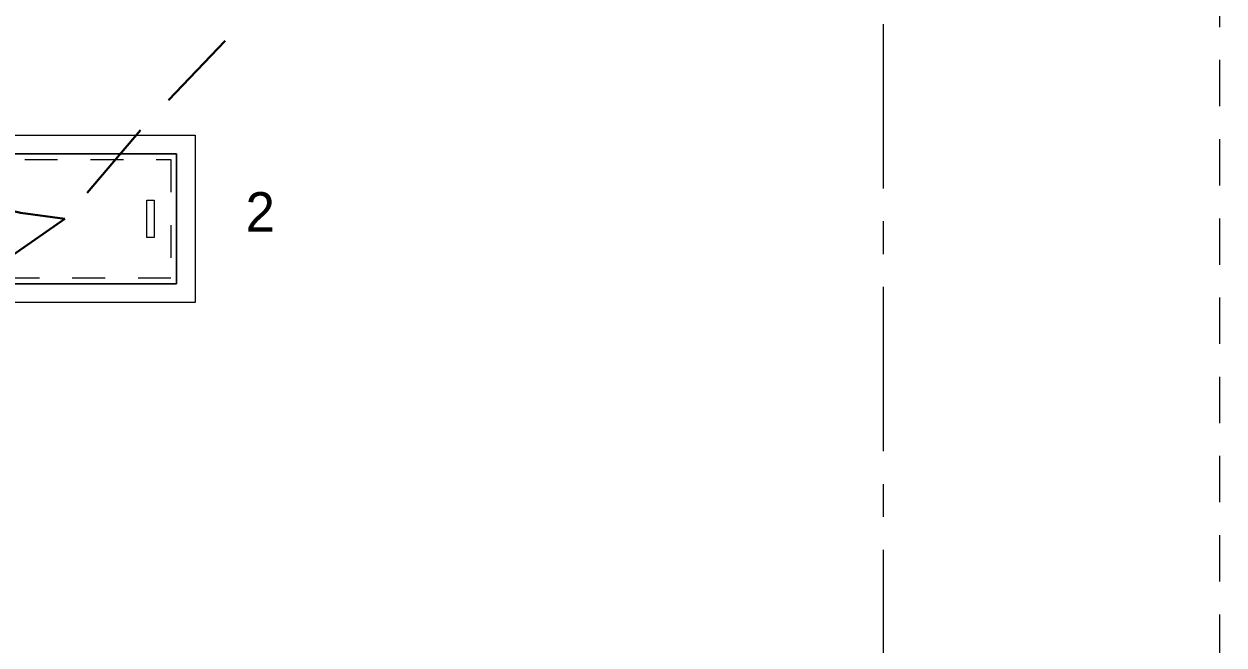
# Model space of a CAD drawing. Header units: inches. Extents: x -19 to 5698, y -728 to 92.
# Drawn here: x 139.93 to 143.583, y 27.521 to 29.412 of the extents above; entities that cross this region are included whole.
import ezdxf

# ---------------------------------------------------------------- set-up
doc = ezdxf.new("R2010")
doc.units = ezdxf.units.IN
doc.header["$MEASUREMENT"] = 0
for name, pattern in [('01 HJ$0$REF - 01 HJ$0$HIDDEN2', [0.1875, 0.125, -0.0625]), ('HIDDEN', [0.375, 0.25, -0.125]), ('Hidden Line', [0.195611, 0.141111, -0.0545]), ('HIDDEN2', [0.1875, 0.125, -0.0625]), ('Punto & Raya', [0.65, 0.5, -0.075, 0, -0.075])]:
    doc.linetypes.add(name, pattern=pattern)
for name, color, linetype, lineweight in [('00 APARATOS-ELECTRICOS', 253, 'Continuous', 0), ('00 conduct tomacorr', 120, 'HIDDEN', 30), ('00_IE_Luminarias', 253, 'Continuous', 0), ('CANALES', 104, 'Continuous', 15)]:
    doc.layers.add(name, color=color, linetype=linetype, lineweight=lineweight)
doc.layers.add('08 _ STR _ EXT _ 09 Vigas', color=251, linetype='Continuous')
doc.layers.add('Marcador - Secciones', color=7, linetype='Continuous')

# ---------------------------------------------------------------- blocks, each defined once
blk = doc.blocks.new('BUZON TIPO II')
at = {"layer": 'CANALES', "color": 5}
for p, q in [((-0.3, 0.175), (0.3, 0.175)), ((-0.3, -0.175), (-0.3, 0.175)), ((0.3, 0.175), (0.3, -0.175)), ((0.3, -0.175), (-0.3, -0.175))]:
    blk.add_line(p, q, dxfattribs=at)
blk.add_lwpolyline([(-0.35, 0.225), (0.35, 0.225), (0.35, -0.225), (-0.35, -0.225), (-0.35, 0.225)], dxfattribs=at)
at = {"layer": 'CANALES', "color": 3}
for points in [[(-0.3, 0.175), (-0.3, -0.175), (0.3, -0.175), (0.3, 0.175), (-0.3, 0.175)], [(-0.24, 0), (-0.24, 0.05), (-0.22, 0.05), (-0.22, 0), (-0.22, -0.05), (-0.24, -0.05), (-0.24, 0)], [(0.24, 0), (0.24, 0.05), (0.22, 0.05), (0.22, 0), (0.22, -0.05), (0.24, -0.05), (0.24, 0)]]:
    blk.add_lwpolyline(points, dxfattribs=at)
at = {"layer": 'CANALES', "color": 5, "linetype": '01 HJ$0$REF - 01 HJ$0$HIDDEN2', "ltscale": 0.1}
blk.add_lwpolyline([(-0.285, 0.16), (0.285, 0.16), (0.285, -0.16), (-0.285, -0.16), (-0.285, 0.16)], dxfattribs=at)

msp = doc.modelspace()

# ---------------------------------------------------------------- linework, layer by layer
at = {"layer": '00 conduct tomacorr'}
for centre, radius, start, end in [((145.4186, 24.4882), 6.894, 91.38575, 141.08554), ((140.1903, 30.3167), 1.5041, 184.4508, 264.8173), ((144.0656, 22.4619), 7.5166, 122.25151, 202.01567)]:
    msp.add_arc(centre, radius, start, end, dxfattribs=at)
at = {"layer": '08 _ STR _ EXT _ 09 Vigas', "color": 251, "linetype": 'Hidden Line', "lineweight": 13, "true_color": 0x636466}
msp.add_line((143.57, 26.75), (143.57, 29.7), dxfattribs=at)
at = {"layer": 'Marcador - Secciones', "color": 251, "linetype": 'Punto & Raya', "lineweight": 13, "true_color": 0x636466}
msp.add_line((142.5454, 46.2111), (142.5454, 0.9472), dxfattribs=at)

# ---------------------------------------------------------------- block references
at = {"layer": '00 APARATOS-ELECTRICOS', "lineweight": 25, "xscale": 1.130955386209125, "yscale": 1.130955386209125, "zscale": 1.130955386209125, "rotation": 180.0000000000012}
msp.add_blockref('BUZON TIPO II', (140.0545, 28.8187), dxfattribs=at)

# ---------------------------------------------------------------- texts
at = {"layer": '00_IE_Luminarias', "color": 240, "linetype": 'HIDDEN2', "true_color": 0xed1f24}
msp.add_text('2', height=0.1204, dxfattribs=at).set_placement((140.6041, 28.7793, -5710.8719))

doc.saveas('drawing.dxf')
